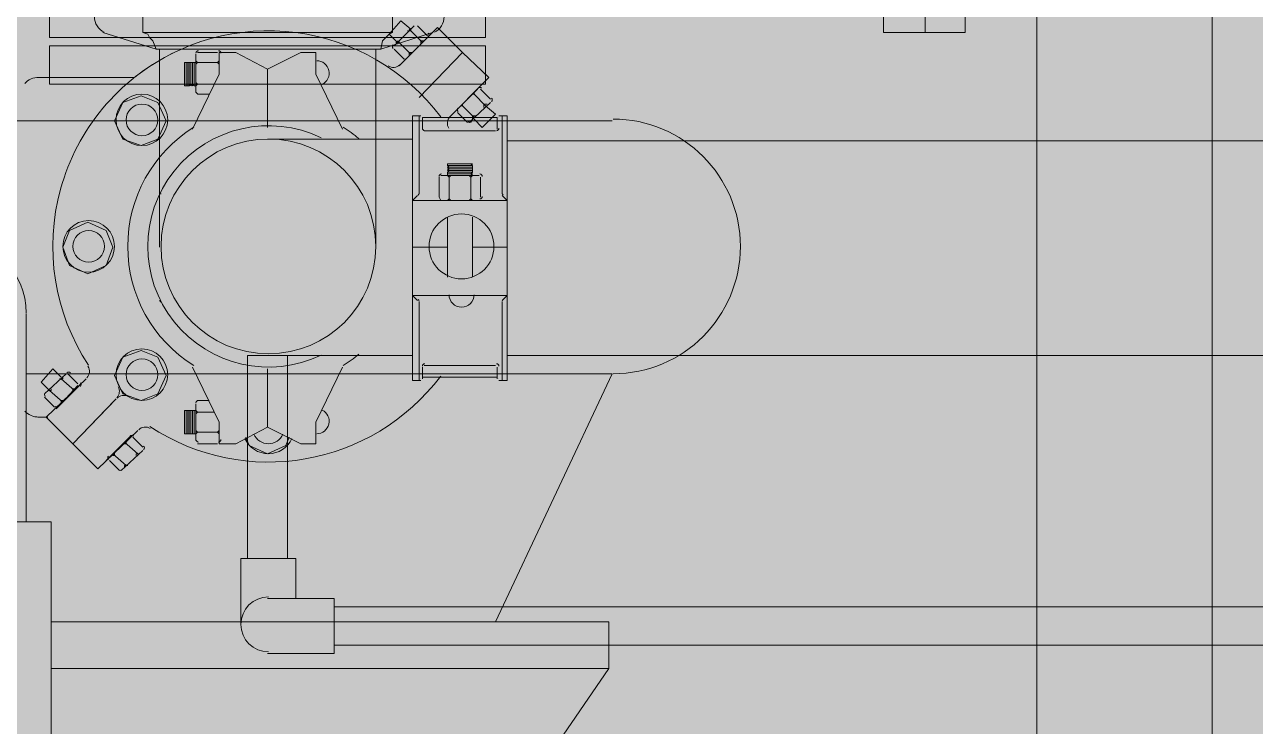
# Model space of a CAD drawing. Header units: millimetres. Extents: x 28 to 201, y 462 to 575.
# Drawn here: x 121.632 to 122.283, y 559.562 to 559.933 of the extents above; entities that cross this region are included whole.
import ezdxf

# ---------------------------------------------------------------- set-up
doc = ezdxf.new("R2010")
doc.units = ezdxf.units.MM
doc.layers.add('1- 3', color=3, linetype='Continuous')
doc.layers.add('8 hatch 2', color=104, linetype='Continuous')

# ---------------------------------------------------------------- blocks, each defined once
blk = doc.blocks.new('CTOBOM')
at = {"color": 0, "lineweight": 20}
for p, q in [((5.82192, -0.61512), (5.82192, -1.76542)), ((5.84217, -1.76542), (5.84217, -0.61512)), ((7.5575, -1.39401), (5.47428, -1.39401)), ((5.56493, -1.98281), (5.56493, -1.61844)), ((5.69871, -1.92824), (5.69871, -1.61844)), ((5.69871, -1.61844), (5.82985, -1.68005)), ((5.82985, -1.91504), (5.82985, -1.6202)), ((5.82985, -1.6202), (5.85449, -1.6202)), ((5.85449, -1.6202), (5.85449, -1.91504)), ((5.85449, -1.6202), (6.02259, -1.7355)), ((5.50156, -1.68533), (5.52093, -1.68533)), ((5.52093, -1.68533), (5.52093, -1.91592)), ((5.52533, -1.91592), (5.52533, -1.68533)), ((5.52533, -1.68533), (5.54557, -1.68533)), ((5.54557, -1.68533), (5.54557, -1.91592)), ((5.51829, -1.71349), (5.52709, -1.74078)), ((5.51829, -1.73462), (5.49188, -1.73462)), ((5.51829, -1.86663), (5.51829, -1.73462)), ((5.51829, -1.73462), (5.51917, -1.73638)), ((5.51917, -1.73638), (5.52093, -1.73814)), ((5.52093, -1.73814), (5.52269, -1.7399)), ((5.52269, -1.7399), (5.52709, -1.74078)), ((5.52709, -1.85959), (5.52709, -1.74078)), ((5.63182, -1.74342), (5.52709, -1.74342)), ((5.54557, -1.74342), (5.56493, -1.74342)), ((5.54557, -1.85783), (5.54557, -1.74342)), ((5.56493, -1.74342), (5.56493, -1.85783)), ((5.84657, -1.76542), (5.81752, -1.76542)), ((5.81752, -1.76542), (5.81752, -1.80062)), ((5.82192, -1.76542), (5.84217, -1.76542)), ((5.84657, -1.80062), (5.84657, -1.76542)), ((5.7964, -1.8147), (5.7964, -1.78566)), ((5.7964, -1.78566), (5.81752, -1.78566)), ((5.68903, -1.81118), (5.68903, -1.79006)), ((5.68903, -1.79006), (5.7964, -1.79006)), ((5.7964, -1.79006), (5.7964, -1.81118)), ((5.7964, -1.81118), (5.68903, -1.81118)), ((5.83161, -1.8147), (5.7964, -1.8147)), ((5.51829, -1.88775), (5.52709, -1.85959)), ((5.52709, -1.85959), (5.52269, -1.86135)), ((5.63182, -1.85783), (5.52709, -1.85783)), ((5.56493, -1.85783), (5.54557, -1.85783)), ((5.51829, -1.86663), (5.49188, -1.86663)), ((5.51917, -1.86399), (5.51829, -1.86663)), ((5.52093, -1.86311), (5.51917, -1.86399)), ((5.52269, -1.86135), (5.52093, -1.86311)), ((5.52093, -1.91592), (5.50156, -1.91592)), ((5.54557, -1.91592), (5.52533, -1.91592)), ((5.77704, -1.96784), (5.77704, -1.91504)), ((5.77704, -1.91504), (5.90025, -1.91504)), ((5.66703, -1.92824), (5.77704, -1.92824))]:
    blk.add_line(p, q, dxfattribs=at)
for points in [[(5.57549, -1.67389), (5.57549, -0.56847)], [(5.68903, -1.67389), (5.68903, -0.56847)], [(5.47428, -1.65062), (5.47428, -2.3019), (7.5575, -2.3019), (7.5575, -1.30122), (5.47428, -1.30122), (5.47428, -1.65062)], [(5.23841, -1.43186), (5.51829, -1.43186), (5.51829, -1.45298), (5.23841, -1.45298)], [(5.23841, -1.45298), (5.51829, -1.45298), (5.51829, -1.47498), (5.23841, -1.47498)], [(5.56229, -1.67829), (5.56229, -1.67389)], [(5.56229, -1.67389), (5.70223, -1.67389)], [(5.60366, -1.67653), (5.56229, -1.67653)], [(5.56317, -1.67829), (5.56317, -1.67829)], [(5.60718, -1.67389), (5.60454, -1.67653)], [(5.60718, -1.72405), (5.60718, -1.67389)], [(5.63182, -1.67389), (5.63182, -1.69237)], [(5.65734, -1.67389), (5.65998, -1.67653)], [(5.65734, -1.72405), (5.65734, -1.67389)], [(5.66086, -1.67653), (5.70223, -1.67653)], [(5.70135, -1.67829), (5.70135, -1.67829)], [(5.70223, -1.67829), (5.70223, -1.67389)], [(5.56317, -1.70469), (5.54205, -1.68357), (5.52885, -1.69765)], [(5.56317, -1.70469), (5.54205, -1.68357)], [(5.55349, -1.68269), (5.54821, -1.68797)], [(5.56581, -1.69413), (5.55525, -1.68269)], [(5.55789, -1.68621), (5.55613, -1.68621), (5.55613, -1.68445)], [(5.55701, -1.68533), (5.56141, -1.68005), (5.56845, -1.68709), (5.56405, -1.69149)], [(5.56317, -1.71877), (5.56317, -1.71877), (5.56317, -1.67917)], [(5.56933, -1.67917), (5.56317, -1.67917)], [(5.56317, -1.67917), (5.56317, -1.67917)], [(5.57021, -1.68005), (5.57021, -1.71789)], [(5.69431, -1.68005), (5.69431, -1.71789)], [(5.69519, -1.67917), (5.70135, -1.67917)], [(5.70047, -1.71877), (5.70047, -1.67917)], [(5.70135, -1.67917), (5.70135, -1.67917)], [(5.56053, -1.70205), (5.54645, -1.68797)], [(5.54821, -1.68973), (5.55877, -1.70029)], [(5.55085, -1.69237), (5.55085, -1.69149), (5.54997, -1.69149)], [(5.55701, -1.68533), (5.55085, -1.69149)], [(5.56317, -1.69149), (5.55701, -1.69765)], [(5.56229, -1.69061), (5.56229, -1.69237), (5.56405, -1.69237)], [(5.59398, -1.68885), (5.59398, -1.70909)], [(5.60542, -1.68797), (5.59486, -1.68797)], [(5.53589, -1.73109), (5.51565, -1.71085), (5.52885, -1.69765), (5.55261, -1.72053)], [(5.55613, -1.69765), (5.55701, -1.69765), (5.55701, -1.69853)], [(5.56053, -1.70029), (5.56581, -1.69501)], [(5.5887, -1.70557), (5.58782, -1.70557), (5.58782, -1.69237)], [(5.58782, -1.69237), (5.58782, -1.69237)], [(5.58782, -1.70557), (5.58782, -1.69237)], [(5.58782, -1.69237), (5.5887, -1.69325)], [(5.5887, -1.69237), (5.58958, -1.69237), (5.59046, -1.69237), (5.59134, -1.69237), (5.59222, -1.69237)], [(5.5887, -1.70557), (5.5887, -1.69237)], [(5.58958, -1.69237), (5.58958, -1.69325)], [(5.59046, -1.69237), (5.59046, -1.69325)], [(5.59134, -1.69237), (5.59134, -1.69325)], [(5.59222, -1.69237), (5.5931, -1.69325)], [(5.59222, -1.70557), (5.59222, -1.69237)], [(5.5931, -1.69237), (5.59398, -1.69325)], [(5.5931, -1.69237), (5.5931, -1.69237)], [(5.59486, -1.69325), (5.59398, -1.69237)], [(5.59398, -1.69237), (5.59398, -1.69237)], [(5.59398, -1.70557), (5.59398, -1.69237)], [(5.59398, -1.69413), (5.59486, -1.69325), (5.6063, -1.69325)], [(5.60718, -1.69237), (5.6063, -1.69325), (5.60718, -1.69413)], [(5.64766, -1.69237), (5.61598, -1.69237)], [(5.58782, -1.70557), (5.58782, -1.70469)], [(5.5887, -1.70557), (5.58958, -1.70469)], [(5.58958, -1.70557), (5.59046, -1.70469)], [(5.59046, -1.70557), (5.59134, -1.70469)], [(5.59134, -1.70557), (5.59222, -1.70469)], [(5.5931, -1.70557), (5.5931, -1.70469)], [(5.59398, -1.70381), (5.59486, -1.70469), (5.6063, -1.70469)], [(5.59486, -1.70469), (5.59398, -1.70557)], [(5.59398, -1.70557), (5.59398, -1.70469)], [(5.60718, -1.70557), (5.6063, -1.70469), (5.60718, -1.70381)], [(5.58958, -1.70557), (5.58958, -1.70557)], [(5.59046, -1.70557), (5.59046, -1.70557)], [(5.59134, -1.70557), (5.59134, -1.70557)], [(5.59222, -1.70557), (5.5931, -1.70557), (5.59398, -1.70557)], [(5.59486, -1.70997), (5.60542, -1.70997), (5.60718, -1.70909)], [(5.64766, -1.70557), (5.61598, -1.70557)], [(5.63182, -1.70557), (5.63182, -1.72405)], [(5.51477, -1.72141), (5.52005, -1.71613)], [(5.53325, -1.72845), (5.52005, -1.71525)], [(5.52093, -1.71613), (5.53237, -1.72757)], [(5.52533, -1.73373), (5.51477, -1.72317)], [(5.51653, -1.72581), (5.52357, -1.71877)], [(5.52445, -1.71965), (5.52269, -1.71965), (5.52269, -1.71789)], [(5.52885, -1.72405), (5.52885, -1.72581), (5.53061, -1.72581)], [(5.56229, -1.72405), (5.56229, -1.71965)], [(5.60366, -1.72053), (5.56229, -1.72053)], [(5.56229, -1.72405), (5.70223, -1.72405)], [(5.56933, -1.71877), (5.56317, -1.71877)], [(5.56317, -1.71965), (5.56317, -1.71965)], [(5.57461, -1.80062), (5.57461, -1.72405)], [(5.60718, -1.72405), (5.60454, -1.72141)], [(5.65734, -1.72405), (5.65998, -1.72141)], [(5.66086, -1.72053), (5.70223, -1.72053)], [(5.68903, -1.80062), (5.68903, -1.72405)], [(5.69519, -1.71877), (5.70135, -1.71877)], [(5.70135, -1.71877), (5.70135, -1.71877)], [(5.70135, -1.71965), (5.70135, -1.71965)], [(5.70223, -1.72405), (5.70223, -1.71965)], [(5.51653, -1.72493), (5.51213, -1.73021), (5.51917, -1.73638), (5.52357, -1.73197)], [(5.51741, -1.72669), (5.51741, -1.72493), (5.51653, -1.72493)], [(5.52269, -1.73197), (5.52973, -1.72493)], [(5.53237, -1.72845), (5.52709, -1.73373)], [(5.52269, -1.73109), (5.52357, -1.73109), (5.52357, -1.73285)], [(5.54029, -1.7751), (5.56933, -1.76102)], [(5.72423, -1.7751), (5.69519, -1.76102)], [(5.52885, -1.7751), (5.54029, -1.7751)], [(5.52885, -1.7751), (5.52885, -1.78302), (5.53765, -1.80062)], [(5.72423, -1.7751), (5.73567, -1.7751)], [(5.73567, -1.7751), (5.73567, -1.78302), (5.72687, -1.80062)], [(5.73215, -1.78918), (5.73655, -1.79094), (5.74095, -1.80062), (5.73655, -1.8103), (5.73215, -1.81206)], [(5.52885, -1.81735), (5.53765, -1.80062)], [(5.53765, -1.80062), (5.56845, -1.80062)], [(5.53765, -1.80062), (5.54997, -1.80062)], [(5.69607, -1.80062), (5.72687, -1.80062)], [(5.73567, -1.82615), (5.73567, -1.81735), (5.72687, -1.80062)], [(5.52885, -1.82615), (5.52885, -1.81735)], [(5.52885, -1.82615), (5.54029, -1.82615)], [(5.52885, -1.82703), (5.52885, -1.83759)], [(5.53325, -1.82615), (5.53413, -1.82703), (5.53501, -1.82615)], [(5.53501, -1.83847), (5.53413, -1.83759), (5.53413, -1.82703)], [(5.54029, -1.82615), (5.56933, -1.84023)], [(5.72423, -1.82615), (5.69519, -1.84023)], [(5.72423, -1.82615), (5.73567, -1.82615)], [(5.73039, -1.82615), (5.72951, -1.82703), (5.72863, -1.82615)], [(5.72863, -1.83847), (5.72951, -1.83759), (5.72951, -1.82703)], [(5.73567, -1.82703), (5.73567, -1.83759)], [(5.54469, -1.83847), (5.54557, -1.83759), (5.54557, -1.82879)], [(5.55085, -1.83759), (5.55085, -1.83143)], [(5.71279, -1.83759), (5.71279, -1.83143)], [(5.71983, -1.83847), (5.71895, -1.83759), (5.71895, -1.82879)], [(5.52973, -1.83847), (5.54997, -1.83847)], [(5.53413, -1.83759), (5.53325, -1.83847)], [(5.53413, -1.84199), (5.53413, -1.84111), (5.53413, -1.84023), (5.53413, -1.83935), (5.53413, -1.83847)], [(5.53413, -1.83935), (5.53413, -1.83935)], [(5.53413, -1.84023), (5.53413, -1.84023)], [(5.53413, -1.84111), (5.53413, -1.84111)], [(5.54557, -1.83759), (5.54645, -1.83847)], [(5.54645, -1.84023), (5.54557, -1.83935)], [(5.54645, -1.84111), (5.54557, -1.84023)], [(5.54645, -1.84199), (5.54557, -1.84111)], [(5.54645, -1.83935), (5.54645, -1.83847)], [(5.54645, -1.83935), (5.54645, -1.83935)], [(5.54645, -1.84023), (5.54645, -1.84023)], [(5.54645, -1.84111), (5.54645, -1.84111)], [(5.73391, -1.83847), (5.71455, -1.83847)], [(5.71895, -1.83759), (5.71807, -1.83847)], [(5.71807, -1.84199), (5.71807, -1.84111), (5.71807, -1.84023), (5.71807, -1.83935), (5.71807, -1.83847)], [(5.71807, -1.83935), (5.71807, -1.83935)], [(5.71807, -1.84023), (5.71807, -1.84023)], [(5.71807, -1.84111), (5.71807, -1.84111)], [(5.72951, -1.83759), (5.73039, -1.83847)], [(5.73039, -1.84199), (5.73039, -1.84111), (5.73039, -1.84023), (5.73039, -1.83935), (5.73039, -1.83847)], [(5.73039, -1.83935), (5.73039, -1.83935)], [(5.73039, -1.84023), (5.73039, -1.84023)], [(5.73039, -1.84111), (5.73039, -1.84111)], [(5.54645, -1.84199), (5.54645, -1.84287), (5.54645, -1.84375), (5.54645, -1.84463), (5.53413, -1.84463)], [(5.54645, -1.84199), (5.53413, -1.84199)], [(5.53413, -1.84463), (5.53413, -1.84375), (5.53413, -1.84287), (5.53413, -1.84199)], [(5.53413, -1.84287), (5.53413, -1.84287)], [(5.53413, -1.84375), (5.53413, -1.84375)], [(5.53413, -1.84463), (5.53413, -1.84463)], [(5.54645, -1.84463), (5.53413, -1.84463)], [(5.54645, -1.84287), (5.54557, -1.84287)], [(5.54645, -1.84375), (5.54557, -1.84375)], [(5.54645, -1.84463), (5.54557, -1.84463)], [(5.71807, -1.84199), (5.71807, -1.84287), (5.71807, -1.84375), (5.71807, -1.84463), (5.73039, -1.84463)], [(5.71807, -1.84199), (5.73039, -1.84199)], [(5.71807, -1.84287), (5.71807, -1.84287)], [(5.71807, -1.84375), (5.71807, -1.84375)], [(5.71807, -1.84463), (5.73039, -1.84463)], [(5.71807, -1.84463), (5.71807, -1.84463)], [(5.73039, -1.84463), (5.73039, -1.84375), (5.73039, -1.84287), (5.73039, -1.84199)], [(5.73039, -1.84287), (5.73039, -1.84287)], [(5.73039, -1.84375), (5.73039, -1.84375)], [(5.73039, -1.84463), (5.73039, -1.84463)], [(5.55173, -1.86751), (5.55525, -1.85871), (5.56493, -1.85431), (5.57461, -1.85871), (5.57813, -1.86751), (5.57461, -1.87719), (5.56493, -1.88159), (5.55525, -1.87719), (5.55173, -1.86751)], [(5.69959, -1.88159), (5.68991, -1.87719), (5.68639, -1.86751), (5.68991, -1.85871), (5.69959, -1.85431), (5.70927, -1.85871), (5.71279, -1.86751), (5.70927, -1.87719), (5.69959, -1.88159)], [(5.60366, -1.85695), (5.60366, -1.85783)], [(5.60366, -1.85695), (5.60366, -1.85695)], [(5.66086, -1.85695), (5.65998, -1.85783)], [(5.66086, -1.85695), (5.66086, -1.85695)], [(5.73215, -1.87191), (5.73743, -1.86663)], [(5.73919, -1.86663), (5.74976, -1.87807)], [(5.54205, -1.87103), (5.54205, -1.92208)], [(5.72863, -1.86927), (5.74888, -1.89039), (5.73567, -1.9036), (5.71191, -1.88071)], [(5.73127, -1.87279), (5.74448, -1.88599)], [(5.74271, -1.88423), (5.73215, -1.87367)], [(5.74095, -1.86927), (5.73479, -1.87631)], [(5.74183, -1.87015), (5.74095, -1.87015), (5.74095, -1.86839)], [(5.73567, -1.87631), (5.73567, -1.87543), (5.73391, -1.87543)], [(5.74712, -1.87543), (5.74095, -1.88247)], [(5.74976, -1.87895), (5.74448, -1.88423)], [(5.74712, -1.87455), (5.74712, -1.87631), (5.748, -1.87631)], [(5.62302, -1.90536), (5.61862, -1.89568), (5.62302, -1.88599), (5.63182, -1.88247), (5.6415, -1.88599), (5.6459, -1.89568), (5.6415, -1.90536), (5.63182, -1.90888), (5.62302, -1.90536)], [(5.70135, -1.89656), (5.72159, -1.91768), (5.73567, -1.9036), (5.71279, -1.88159)], [(5.74007, -1.88159), (5.74183, -1.88159), (5.74183, -1.88247)], [(5.70135, -1.89656), (5.72159, -1.91768)], [(5.70399, -1.8992), (5.71719, -1.9124)], [(5.70399, -1.90096), (5.69871, -1.90624)], [(5.70135, -1.90976), (5.70751, -1.90272)], [(5.71631, -1.91152), (5.70487, -1.90096)], [(5.70839, -1.9036), (5.70663, -1.9036), (5.70663, -1.90184)], [(5.70751, -1.91592), (5.70311, -1.92032), (5.69607, -1.91416), (5.70047, -1.90976)], [(5.69871, -1.90712), (5.70927, -1.91856)], [(5.70135, -1.91064), (5.70135, -1.90888), (5.70047, -1.90888)], [(5.70751, -1.91592), (5.71367, -1.90888)], [(5.71279, -1.908), (5.71279, -1.90976), (5.71455, -1.90976)], [(5.70663, -1.91504), (5.70751, -1.91504), (5.70751, -1.9168)], [(5.71103, -1.91856), (5.71631, -1.91328)], [(5.72159, -1.9168), (5.72159, -1.92208)]]:
    blk.add_lwpolyline(points, dxfattribs=at)
for points, knots in [([(5.69871, -1.618), (5.69871, -1.58082), (5.66857, -1.55067), (5.63138, -1.55067), (5.5942, -1.55067), (5.56405, -1.58082), (5.56405, -1.618)], [0, 0, 0, 0, 1, 1, 1, 2, 2, 2, 2]), ([(5.63138, -1.68093), (5.6219, -1.68093), (5.61422, -1.68861), (5.61422, -1.69809), (5.61422, -1.70757), (5.6219, -1.71525), (5.63138, -1.71525), (5.64086, -1.71525), (5.64854, -1.70757), (5.64854, -1.69809), (5.64854, -1.68861), (5.64086, -1.68093), (5.63138, -1.68093)], [0, 0, 0, 0, 1, 1, 1, 2, 2, 2, 3, 3, 3, 4, 4, 4, 4]), ([(5.6569, -1.70469), (5.66055, -1.70469), (5.66351, -1.70174), (5.66351, -1.69809), (5.66351, -1.69444), (5.66055, -1.69149), (5.6569, -1.69149)], [0, 0, 0, 0, 1, 1, 1, 2, 2, 2, 2]), ([(5.58958, -1.69237), (5.58958, -1.69237), (5.58958, -1.70557), (5.58958, -1.70557), (5.58958, -1.70557), (5.58958, -1.69237), (5.58958, -1.69237)], [0, 0, 0, 0, 1, 1, 1, 2, 2, 2, 2]), ([(5.59046, -1.69237), (5.59046, -1.69237), (5.59046, -1.70557), (5.59046, -1.70557), (5.59046, -1.70557), (5.59046, -1.69237), (5.59046, -1.69237)], [0, 0, 0, 0, 1, 1, 1, 2, 2, 2, 2]), ([(5.59134, -1.69237), (5.59134, -1.69237), (5.59134, -1.70557), (5.59134, -1.70557), (5.59134, -1.70557), (5.59134, -1.69237), (5.59134, -1.69237)], [0, 0, 0, 0, 1, 1, 1, 2, 2, 2, 2]), ([(5.5931, -1.69237), (5.5931, -1.69237), (5.5931, -1.70557), (5.5931, -1.70557), (5.5931, -1.70557), (5.5931, -1.69237), (5.5931, -1.69237)], [0, 0, 0, 0, 1, 1, 1, 2, 2, 2, 2]), ([(5.56287, -1.7091), (5.53835, -1.72754), (5.5223, -1.7551), (5.51835, -1.78553), (5.51441, -1.81596), (5.5229, -1.8467), (5.54191, -1.87079)], [0, 0, 0, 0, 1, 1, 1, 2, 2, 2, 2]), ([(5.63138, -1.74342), (5.60003, -1.74342), (5.57461, -1.76883), (5.57461, -1.80018), (5.57461, -1.83154), (5.60003, -1.85695), (5.63138, -1.85695), (5.66273, -1.85695), (5.68815, -1.83154), (5.68815, -1.80018), (5.68815, -1.76883), (5.66273, -1.74342), (5.63138, -1.74342)], [0, 0, 0, 0, 1, 1, 1, 2, 2, 2, 3, 3, 3, 4, 4, 4, 4]), ([(5.54577, -1.77174), (5.54441, -1.76899), (5.54134, -1.76754), (5.53835, -1.76823), (5.53536, -1.76893), (5.53325, -1.77159), (5.53325, -1.77466)], [0, 0, 0, 0, 1, 1, 1, 2, 2, 2, 2]), ([(5.73039, -1.77466), (5.73039, -1.77159), (5.72828, -1.76893), (5.72529, -1.76823), (5.7223, -1.76754), (5.71923, -1.76899), (5.71787, -1.77174)], [0, 0, 0, 0, 1, 1, 1, 2, 2, 2, 2]), ([(5.57395, -1.77237), (5.56096, -1.7992), (5.56827, -1.83144), (5.59156, -1.85004), (5.61485, -1.86864), (5.64791, -1.86864), (5.6712, -1.85004), (5.69449, -1.83144), (5.7018, -1.7992), (5.68881, -1.77237)], [0, 0, 0, 0, 1, 1, 1, 2, 2, 2, 3, 3, 3, 3]), ([(5.73297, -1.8126), (5.73783, -1.81038), (5.74095, -1.80553), (5.74095, -1.80018), (5.74095, -1.79484), (5.73783, -1.78998), (5.73297, -1.78777)], [0, 0, 0, 0, 1, 1, 1, 2, 2, 2, 2]), ([(5.73065, -1.80785), (5.7337, -1.80653), (5.73567, -1.80351), (5.73567, -1.80018), (5.73567, -1.79685), (5.7337, -1.79384), (5.73065, -1.79251)], [0, 0, 0, 0, 1, 1, 1, 2, 2, 2, 2]), ([(5.57461, -1.80018), (5.57461, -1.83154), (5.60003, -1.85695), (5.63138, -1.85695), (5.66273, -1.85695), (5.68815, -1.83154), (5.68815, -1.80018)], [0, 0, 0, 0, 1, 1, 1, 2, 2, 2, 2]), ([(5.57461, -1.80018), (5.57461, -1.83154), (5.60003, -1.85695), (5.63138, -1.85695), (5.66273, -1.85695), (5.68815, -1.83154), (5.68815, -1.80018)], [0, 0, 0, 0, 1, 1, 1, 2, 2, 2, 2]), ([(5.81664, -1.80018), (5.81664, -1.8082), (5.82315, -1.8147), (5.83117, -1.8147), (5.83919, -1.8147), (5.84569, -1.8082), (5.84569, -1.80018)], [0, 0, 0, 0, 1, 1, 1, 2, 2, 2, 2]), ([(5.53413, -1.83935), (5.53413, -1.83935), (5.54645, -1.83935), (5.54645, -1.83935), (5.54645, -1.83935), (5.53413, -1.83935), (5.53413, -1.83935)], [0, 0, 0, 0, 1, 1, 1, 2, 2, 2, 2]), ([(5.53413, -1.84023), (5.53413, -1.84023), (5.54645, -1.84023), (5.54645, -1.84023), (5.54645, -1.84023), (5.53413, -1.84023), (5.53413, -1.84023)], [0, 0, 0, 0, 1, 1, 1, 2, 2, 2, 2]), ([(5.53413, -1.84111), (5.53413, -1.84111), (5.54645, -1.84111), (5.54645, -1.84111), (5.54645, -1.84111), (5.53413, -1.84111), (5.53413, -1.84111)], [0, 0, 0, 0, 1, 1, 1, 2, 2, 2, 2]), ([(5.56837, -1.83968), (5.58197, -1.86138), (5.60577, -1.87455), (5.63138, -1.87455), (5.65699, -1.87455), (5.6808, -1.86138), (5.6944, -1.83968)], [0, 0, 0, 0, 1, 1, 1, 2, 2, 2, 2]), ([(5.73039, -1.83935), (5.73039, -1.83935), (5.71807, -1.83935), (5.71807, -1.83935), (5.71807, -1.83935), (5.73039, -1.83935), (5.73039, -1.83935)], [0, 0, 0, 0, 1, 1, 1, 2, 2, 2, 2]), ([(5.73039, -1.84023), (5.73039, -1.84023), (5.71807, -1.84023), (5.71807, -1.84023), (5.71807, -1.84023), (5.73039, -1.84023), (5.73039, -1.84023)], [0, 0, 0, 0, 1, 1, 1, 2, 2, 2, 2]), ([(5.73039, -1.84111), (5.73039, -1.84111), (5.71807, -1.84111), (5.71807, -1.84111), (5.71807, -1.84111), (5.73039, -1.84111), (5.73039, -1.84111)], [0, 0, 0, 0, 1, 1, 1, 2, 2, 2, 2]), ([(5.53413, -1.84287), (5.53413, -1.84287), (5.54645, -1.84287), (5.54645, -1.84287), (5.54645, -1.84287), (5.53413, -1.84287), (5.53413, -1.84287)], [0, 0, 0, 0, 1, 1, 1, 2, 2, 2, 2]), ([(5.53413, -1.84375), (5.53413, -1.84375), (5.54645, -1.84375), (5.54645, -1.84375), (5.54645, -1.84375), (5.53413, -1.84375), (5.53413, -1.84375)], [0, 0, 0, 0, 1, 1, 1, 2, 2, 2, 2]), ([(5.73039, -1.84287), (5.73039, -1.84287), (5.71807, -1.84287), (5.71807, -1.84287), (5.71807, -1.84287), (5.73039, -1.84287), (5.73039, -1.84287)], [0, 0, 0, 0, 1, 1, 1, 2, 2, 2, 2]), ([(5.73039, -1.84375), (5.73039, -1.84375), (5.71807, -1.84375), (5.71807, -1.84375), (5.71807, -1.84375), (5.73039, -1.84375), (5.73039, -1.84375)], [0, 0, 0, 0, 1, 1, 1, 2, 2, 2, 2]), ([(5.52872, -1.84969), (5.543, -1.87929), (5.56936, -1.90129), (5.60104, -1.91004), (5.63271, -1.91879), (5.66663, -1.91344), (5.69407, -1.89537)], [0, 0, 0, 0, 1, 1, 1, 2, 2, 2, 2]), ([(5.56449, -1.85343), (5.55696, -1.85343), (5.55085, -1.85954), (5.55085, -1.86707), (5.55085, -1.87461), (5.55696, -1.88071), (5.56449, -1.88071), (5.57203, -1.88071), (5.57813, -1.87461), (5.57813, -1.86707), (5.57813, -1.85954), (5.57203, -1.85343), (5.56449, -1.85343)], [0, 0, 0, 0, 1, 1, 1, 2, 2, 2, 3, 3, 3, 4, 4, 4, 4]), ([(5.69915, -1.85343), (5.69162, -1.85343), (5.68551, -1.85954), (5.68551, -1.86707), (5.68551, -1.87461), (5.69162, -1.88071), (5.69915, -1.88071), (5.70668, -1.88071), (5.71279, -1.87461), (5.71279, -1.86707), (5.71279, -1.85954), (5.70668, -1.85343), (5.69915, -1.85343)], [0, 0, 0, 0, 1, 1, 1, 2, 2, 2, 3, 3, 3, 4, 4, 4, 4]), ([(5.56449, -1.85871), (5.55988, -1.85871), (5.55613, -1.86245), (5.55613, -1.86707), (5.55613, -1.87169), (5.55988, -1.87543), (5.56449, -1.87543), (5.56911, -1.87543), (5.57285, -1.87169), (5.57285, -1.86707), (5.57285, -1.86245), (5.56911, -1.85871), (5.56449, -1.85871)], [0, 0, 0, 0, 1, 1, 1, 2, 2, 2, 3, 3, 3, 4, 4, 4, 4]), ([(5.69915, -1.85871), (5.69453, -1.85871), (5.69079, -1.86245), (5.69079, -1.86707), (5.69079, -1.87169), (5.69453, -1.87543), (5.69915, -1.87543), (5.70377, -1.87543), (5.70751, -1.87169), (5.70751, -1.86707), (5.70751, -1.86245), (5.70377, -1.85871), (5.69915, -1.85871)], [0, 0, 0, 0, 1, 1, 1, 2, 2, 2, 3, 3, 3, 4, 4, 4, 4]), ([(5.63138, -1.88159), (5.62385, -1.88159), (5.61774, -1.8877), (5.61774, -1.89524), (5.61774, -1.90277), (5.62385, -1.90888), (5.63138, -1.90888), (5.63892, -1.90888), (5.64502, -1.90277), (5.64502, -1.89524), (5.64502, -1.8877), (5.63892, -1.88159), (5.63138, -1.88159)], [0, 0, 0, 0, 1, 1, 1, 2, 2, 2, 3, 3, 3, 4, 4, 4, 4]), ([(5.63138, -1.88687), (5.62676, -1.88687), (5.62302, -1.89062), (5.62302, -1.89524), (5.62302, -1.89985), (5.62676, -1.9036), (5.63138, -1.9036), (5.636, -1.9036), (5.63974, -1.89985), (5.63974, -1.89524), (5.63974, -1.89062), (5.636, -1.88687), (5.63138, -1.88687)], [0, 0, 0, 0, 1, 1, 1, 2, 2, 2, 3, 3, 3, 4, 4, 4, 4])]:
    blk.add_open_spline(points, degree=3, knots=knots, dxfattribs=at)
for points in [[(5.57021, -1.67961), (5.57021, -1.67888), (5.56962, -1.67829), (5.56889, -1.67829)], [(5.60322, -1.67653), (5.60363, -1.67653), (5.60401, -1.67634), (5.60426, -1.67601)], [(5.65938, -1.67601), (5.65963, -1.67634), (5.66002, -1.67653), (5.66042, -1.67653)], [(5.69475, -1.67829), (5.69402, -1.67829), (5.69343, -1.67888), (5.69343, -1.67961)], [(5.55487, -1.6822), (5.55435, -1.68168), (5.55351, -1.68168), (5.553, -1.6822)], [(5.54772, -1.68748), (5.5472, -1.68799), (5.5472, -1.68883), (5.54772, -1.68934)], [(5.59442, -1.68709), (5.59369, -1.68709), (5.5931, -1.68768), (5.5931, -1.68841)], [(5.6063, -1.68841), (5.6063, -1.68768), (5.60571, -1.68709), (5.60498, -1.68709)], [(5.56543, -1.69462), (5.56594, -1.69411), (5.56594, -1.69327), (5.56543, -1.69276)], [(5.55828, -1.6999), (5.55879, -1.70042), (5.55963, -1.70042), (5.56015, -1.6999)], [(5.56283, -1.70415), (5.56297, -1.70429), (5.56311, -1.70442), (5.56327, -1.70454)], [(5.56283, -1.70415), (5.56445, -1.70578), (5.567, -1.70604), (5.56892, -1.70477)], [(5.56283, -1.70415), (5.56297, -1.70429), (5.56311, -1.70442), (5.56327, -1.70454)], [(5.56283, -1.70415), (5.56445, -1.70578), (5.567, -1.70604), (5.56892, -1.70477)], [(5.5182, -1.71245), (5.51663, -1.70931), (5.51343, -1.70733), (5.50993, -1.70733)], [(5.5931, -1.70865), (5.5931, -1.70938), (5.59369, -1.70997), (5.59442, -1.70997)], [(5.72656, -1.86288), (5.75967, -1.81261), (5.74799, -1.74527), (5.69989, -1.7091)], [(5.52054, -1.71564), (5.52003, -1.71512), (5.51919, -1.71512), (5.51867, -1.71564)], [(5.56889, -1.71877), (5.56962, -1.71877), (5.57021, -1.71818), (5.57021, -1.71745)], [(5.69343, -1.71745), (5.69343, -1.71818), (5.69402, -1.71877), (5.69475, -1.71877)], [(5.60426, -1.72105), (5.60401, -1.72072), (5.60363, -1.72053), (5.60322, -1.72053)], [(5.66042, -1.72053), (5.66002, -1.72053), (5.65963, -1.72072), (5.65938, -1.72105)], [(5.53198, -1.72895), (5.5325, -1.72843), (5.5325, -1.7276), (5.53198, -1.72708)], [(5.53597, -1.73684), (5.53724, -1.73492), (5.53698, -1.73238), (5.53535, -1.73075)], [(5.52483, -1.73423), (5.52535, -1.73474), (5.52619, -1.73474), (5.5267, -1.73423)], [(5.57442, -1.75237), (5.57221, -1.755), (5.57019, -1.75778), (5.56837, -1.76069)], [(5.6944, -1.76069), (5.69257, -1.75778), (5.69055, -1.755), (5.68835, -1.75237)], [(5.83117, -1.8147), (5.83919, -1.8147), (5.84569, -1.8082), (5.84569, -1.80018)], [(5.52929, -1.82527), (5.52856, -1.82527), (5.52797, -1.82586), (5.52797, -1.82659)], [(5.73479, -1.82659), (5.73479, -1.82586), (5.7342, -1.82527), (5.73347, -1.82527)], [(5.52797, -1.83715), (5.52797, -1.83788), (5.52856, -1.83847), (5.52929, -1.83847)], [(5.54953, -1.83847), (5.55026, -1.83847), (5.55085, -1.83788), (5.55085, -1.83715)], [(5.71279, -1.83715), (5.71279, -1.83788), (5.71338, -1.83847), (5.71411, -1.83847)], [(5.73347, -1.83847), (5.7342, -1.83847), (5.73479, -1.83788), (5.73479, -1.83715)], [(5.72767, -1.86265), (5.72641, -1.86457), (5.72667, -1.86711), (5.72829, -1.86873)], [(5.73881, -1.86614), (5.73829, -1.86562), (5.73746, -1.86562), (5.73694, -1.86614)], [(5.73166, -1.87142), (5.73115, -1.87193), (5.73115, -1.87277), (5.73166, -1.87329)], [(5.71137, -1.88037), (5.70984, -1.87884), (5.70747, -1.87851), (5.70558, -1.87957)], [(5.71077, -1.87438), (5.70971, -1.87628), (5.71003, -1.87864), (5.71157, -1.88018)], [(5.74937, -1.87945), (5.74988, -1.87893), (5.74988, -1.8781), (5.74937, -1.87758)], [(5.74222, -1.88473), (5.74274, -1.88524), (5.74357, -1.88524), (5.74409, -1.88473)], [(5.50993, -1.89215), (5.51343, -1.89215), (5.51663, -1.89017), (5.5182, -1.88704)], [(5.70081, -1.89621), (5.69919, -1.89459), (5.69665, -1.89433), (5.69473, -1.89559)], [(5.70081, -1.89621), (5.69919, -1.89459), (5.69665, -1.89433), (5.69473, -1.89559)], [(5.70081, -1.89621), (5.70067, -1.89608), (5.70053, -1.89595), (5.70038, -1.89583)], [(5.70081, -1.89621), (5.70067, -1.89608), (5.70053, -1.89595), (5.70038, -1.89583)], [(5.70536, -1.89958), (5.70485, -1.89907), (5.70401, -1.89907), (5.7035, -1.89958)], [(5.69822, -1.90486), (5.6977, -1.90538), (5.6977, -1.90621), (5.69822, -1.90673)], [(5.71593, -1.91289), (5.71644, -1.91238), (5.71644, -1.91154), (5.71593, -1.91102)], [(5.70878, -1.91817), (5.70929, -1.91869), (5.71013, -1.91869), (5.71064, -1.91817)], [(5.54205, -1.92164), (5.54205, -1.92444), (5.54321, -1.92712), (5.54526, -1.92903)], [(5.71838, -1.92903), (5.72043, -1.92712), (5.72159, -1.92444), (5.72159, -1.92164)], [(5.66659, -1.92824), (5.64496, -1.92824), (5.62742, -1.94577), (5.62742, -1.9674)]]:
    blk.add_open_spline(points, degree=3, dxfattribs=at)
blk = doc.blocks.new('*E60')
at = {"layer": '8 hatch 2', "ltscale": 2, "transparency": 33554483}
h = blk.add_hatch(color=6, dxfattribs=at)
h.dxf.hatch_style = 1
h.paths.add_polyline_path([(79.84048, 79.60505), (60.14999, 79.60505), (60.14999, 62.26086), (84.49943, 62.26086)])

msp = doc.modelspace()

# ---------------------------------------------------------------- block references
at = {"color": 1}
msp.add_blockref('*E60', (43.72087, 485.84233), dxfattribs=at)
at = {"layer": '1- 3', "rotation": 270}
msp.add_blockref('CTOBOM', (123.56135, 565.44738), dxfattribs=at)

doc.saveas('drawing.dxf')
